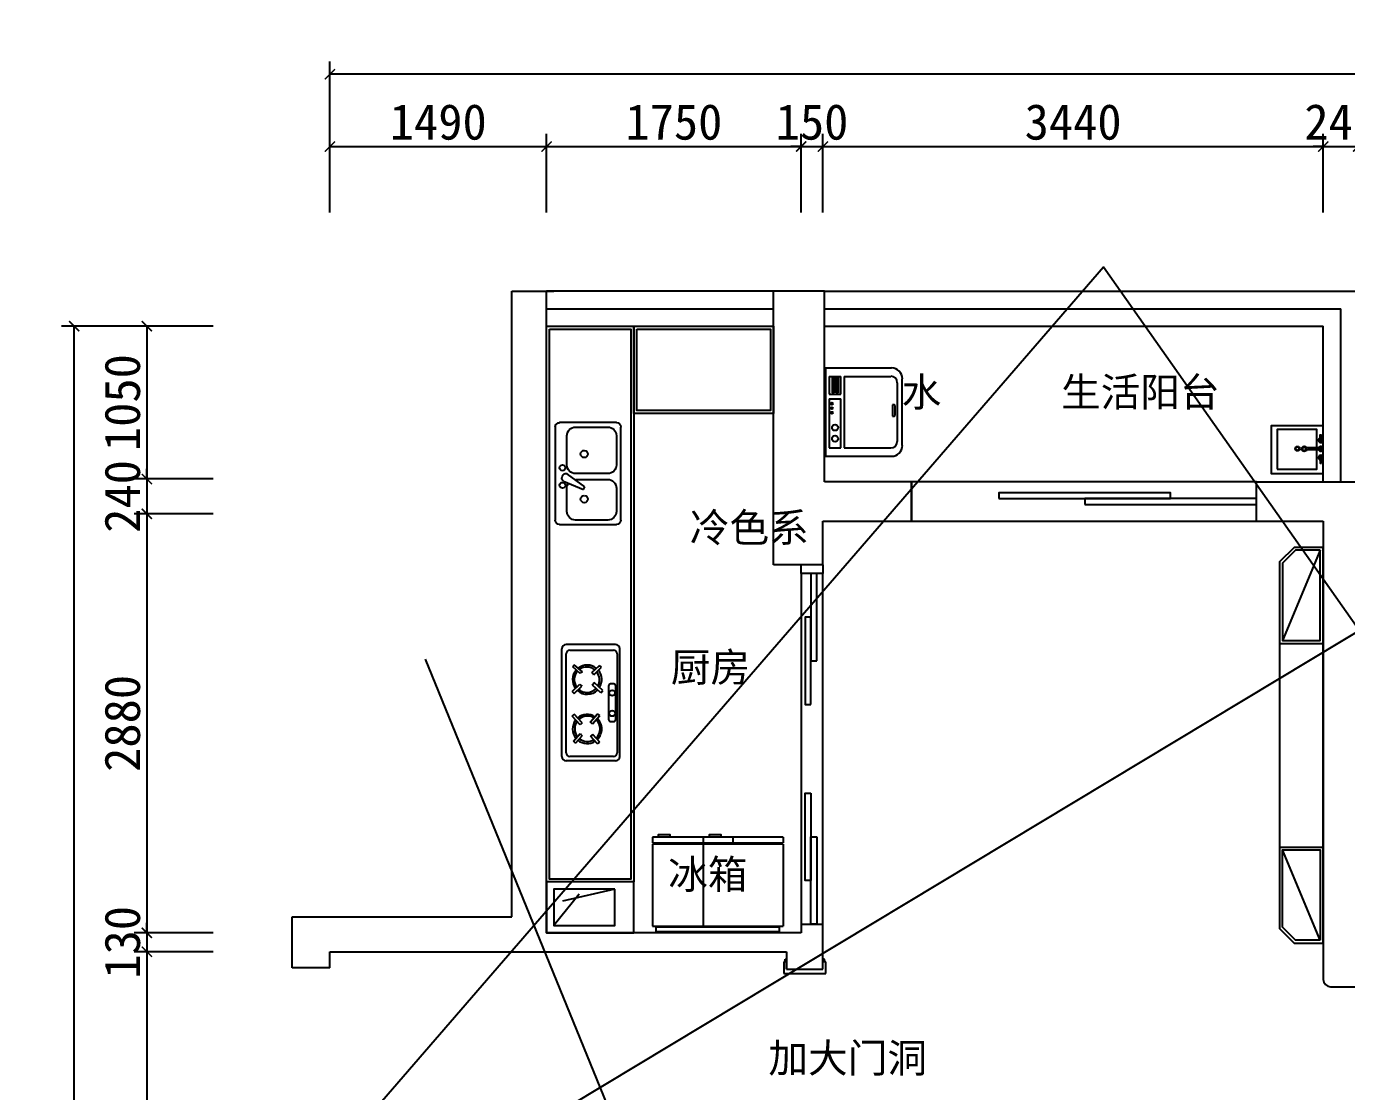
# Model space of a CAD drawing. Header units: millimetres. Extents: x -77055 to 331180, y -861586 to -491011.
# Drawn here: x -37750 to -28672, y -852817 to -845495 of the extents above; entities that cross this region are included whole.
import ezdxf

# ---------------------------------------------------------------- set-up
doc = ezdxf.new("R2010")
doc.units = ezdxf.units.MM
doc.header["$PDMODE"] = 3
for name, color, linetype in [('5', 5, 'Continuous'), ('IDS-FIXT', 31, 'Continuous'), ('IFF-Furn', 51, 'Continuous'), ('JP-洁具灶具', 2, 'Continuous'), ('墙体', 7, 'Continuous')]:
    doc.layers.add(name, color=color, linetype=linetype)
doc.styles.get("Standard").update_dxf_attribs({"font": 'simhei.ttf'})
doc.dimstyles.new('ISO-25', dxfattribs={"dimscale": 70, "dimtxt": 3.5, "dimasz": 1, "dimexe": 1.25, "dimexo": 0.625, "dimtad": 1, "dimdec": 0, "dimtxsty": 'Standard', "dimblk": 'ARCHTICK', "dimcen": 2.5, "dimclrd": 3, "dimclre": 3, "dimclrt": 2, "dimadec": 0, "dimazin": 0, "dimtfac": 1, "dimtdec": 0, "dimtix": 1, "dimtmove": 2, "dimatfit": 3, "dimfxl": 1, "dimarcsym": 0})

# ---------------------------------------------------------------- blocks, each defined once
blk = doc.blocks.new('_ArchTick')
at = {"color": 0, "linetype": 'ByBlock', "const_width": 0.15}
blk.add_lwpolyline([(-0.5, -0.5), (0.5, 0.5)], dxfattribs=at)
blk = doc.blocks.new('*D73')
at = {"color": 3, "lineweight": -2}
for p, q in [((-36465.5, -847556.1), (-37009.1, -847556.1)), ((-36921.6, -847556.1), (-36921.6, -848606.1)), ((-36465.5, -848606.1), (-37009.1, -848606.1))]:
    blk.add_line(p, q, dxfattribs=at)
at = {"layer": 'Defpoints', "color": 0}
for p in [(-36421.7, -847556.1), (-36921.6, -848606.1), (-36421.7, -848606.1)]:
    blk.add_point(p, dxfattribs=at)
at = {"color": 3, "lineweight": -2, "xscale": 70, "yscale": 70, "zscale": 70}
for p, rotation in [((-36921.6, -847556.1), 90), ((-36921.6, -848606.1), 270)]:
    blk.add_blockref('_ArchTick', p, dxfattribs=dict(at, rotation=rotation))
at = {"color": 2, "insert": (-37089.3, -848081.1), "char_height": 245, "attachment_point": 5, "rotation": 90}
blk.add_mtext('1050', dxfattribs=at)
blk = doc.blocks.new('*D74')
at = {"color": 3, "lineweight": -2}
for p, q in [((-36921.6, -848606.1), (-36921.6, -848536.1)), ((-36465.5, -848606.1), (-37009.1, -848606.1)), ((-36921.6, -848606.1), (-36921.6, -848846.1)), ((-36465.5, -848846.1), (-37009.1, -848846.1)), ((-36921.6, -848846.1), (-36921.6, -848916.1))]:
    blk.add_line(p, q, dxfattribs=at)
at = {"layer": 'Defpoints', "color": 0}
for p in [(-36421.7, -848606.1), (-36921.6, -848846.1), (-36421.7, -848846.1)]:
    blk.add_point(p, dxfattribs=at)
at = {"color": 3, "lineweight": -2, "xscale": 70, "yscale": 70, "zscale": 70}
for p, rotation in [((-36921.6, -848606.1), 270), ((-36921.6, -848846.1), 90)]:
    blk.add_blockref('_ArchTick', p, dxfattribs=dict(at, rotation=rotation))
at = {"color": 2, "insert": (-37089.3, -848726.1), "char_height": 245, "attachment_point": 5, "rotation": 90}
blk.add_mtext('240', dxfattribs=at)
blk = doc.blocks.new('*D75')
at = {"color": 3, "lineweight": -2}
for p, q in [((-36465.5, -848846.1), (-37009.1, -848846.1)), ((-36921.6, -848846.1), (-36921.6, -851726.1)), ((-36465.5, -851726.1), (-37009.1, -851726.1))]:
    blk.add_line(p, q, dxfattribs=at)
at = {"layer": 'Defpoints', "color": 0}
for p in [(-36421.7, -848846.1), (-36921.6, -851726.1), (-36421.7, -851726.1)]:
    blk.add_point(p, dxfattribs=at)
at = {"color": 3, "lineweight": -2, "xscale": 70, "yscale": 70, "zscale": 70}
for p, rotation in [((-36921.6, -848846.1), 90), ((-36921.6, -851726.1), 270)]:
    blk.add_blockref('_ArchTick', p, dxfattribs=dict(at, rotation=rotation))
at = {"color": 2, "insert": (-37089.3, -850286.1), "char_height": 245, "attachment_point": 5, "rotation": 90}
blk.add_mtext('2880', dxfattribs=at)
blk = doc.blocks.new('*D76')
at = {"color": 3, "lineweight": -2}
for p, q in [((-36465.5, -851726.1), (-37009.1, -851726.1)), ((-36921.6, -851726.1), (-36921.6, -851656.1)), ((-36921.6, -851726.1), (-36921.6, -851856.1)), ((-36465.5, -851856.1), (-37009.1, -851856.1)), ((-36921.6, -851856.1), (-36921.6, -851926.1))]:
    blk.add_line(p, q, dxfattribs=at)
at = {"layer": 'Defpoints', "color": 0}
for p in [(-36421.7, -851726.1), (-36921.6, -851856.1), (-36421.7, -851856.1)]:
    blk.add_point(p, dxfattribs=at)
at = {"color": 3, "lineweight": -2, "xscale": 70, "yscale": 70, "zscale": 70}
for p, rotation in [((-36921.6, -851726.1), 270), ((-36921.6, -851856.1), 90)]:
    blk.add_blockref('_ArchTick', p, dxfattribs=dict(at, rotation=rotation))
at = {"color": 2, "insert": (-37089.3, -851791.1), "char_height": 245, "attachment_point": 5, "rotation": 90}
blk.add_mtext('130', dxfattribs=at)
blk = doc.blocks.new('*D77')
at = {"color": 3, "lineweight": -2}
for p, q in [((-36465.5, -851856.1), (-37009.1, -851856.1)), ((-36921.6, -851856.1), (-36921.6, -854946.1)), ((-36465.5, -854946.1), (-37009.1, -854946.1))]:
    blk.add_line(p, q, dxfattribs=at)
at = {"layer": 'Defpoints', "color": 0}
for p in [(-36421.7, -851856.1), (-36921.6, -854946.1), (-36421.7, -854946.1)]:
    blk.add_point(p, dxfattribs=at)
at = {"color": 3, "lineweight": -2, "xscale": 70, "yscale": 70, "zscale": 70}
for p, rotation in [((-36921.6, -851856.1), 90), ((-36921.6, -854946.1), 270)]:
    blk.add_blockref('_ArchTick', p, dxfattribs=dict(at, rotation=rotation))
at = {"color": 2, "insert": (-37089.3, -853401.1), "char_height": 245, "attachment_point": 5, "rotation": 90}
blk.add_mtext('3090', dxfattribs=at)
blk = doc.blocks.new('*D82')
at = {"color": 3, "lineweight": -2}
for p, q in [((-36465.5, -847556.1), (-37509, -847556.1)), ((-37421.5, -859086.1), (-37421.5, -847556.1)), ((-36465.5, -859086.1), (-37509, -859086.1))]:
    blk.add_line(p, q, dxfattribs=at)
at = {"layer": 'Defpoints', "color": 0}
for p in [(-37421.5, -847556.1), (-36421.7, -847556.1), (-36421.7, -859086.1)]:
    blk.add_point(p, dxfattribs=at)
at = {"color": 3, "lineweight": -2, "xscale": 70, "yscale": 70, "zscale": 70}
for p, rotation in [((-37421.5, -847556.1), 90), ((-37421.5, -859086.1), 270)]:
    blk.add_blockref('_ArchTick', p, dxfattribs=dict(at, rotation=rotation))
at = {"color": 2, "insert": (-37589.2, -853321.1), "char_height": 245, "attachment_point": 5, "rotation": 90}
blk.add_mtext('11530', dxfattribs=at)
blk = doc.blocks.new('*D83')
at = {"color": 3, "lineweight": -2}
for p, q in [((-35663, -846774.6), (-35663, -846233.1)), ((-34173, -846774.6), (-34173, -846233.1)), ((-35663, -846320.6), (-34173, -846320.6))]:
    blk.add_line(p, q, dxfattribs=at)
at = {"layer": 'Defpoints', "color": 0}
for p in [(-34173, -846320.6), (-35663, -846818.4), (-34173, -846818.4)]:
    blk.add_point(p, dxfattribs=at)
at = {"color": 3, "lineweight": -2, "xscale": 70, "yscale": 70, "zscale": 70, "rotation": 180}
blk.add_blockref('_ArchTick', (-35663, -846320.6), dxfattribs=at)
at = {"color": 3, "lineweight": -2, "xscale": 70, "yscale": 70, "zscale": 70}
blk.add_blockref('_ArchTick', (-34173, -846320.6), dxfattribs=at)
at = {"color": 2, "insert": (-34918, -846152.9), "char_height": 245, "attachment_point": 5}
blk.add_mtext('1490', dxfattribs=at)
blk = doc.blocks.new('*D84')
at = {"color": 3, "lineweight": -2}
for p, q in [((-34173, -846774.6), (-34173, -846233.1)), ((-32423, -846774.6), (-32423, -846233.1)), ((-34173, -846320.6), (-32423, -846320.6))]:
    blk.add_line(p, q, dxfattribs=at)
at = {"layer": 'Defpoints', "color": 0}
for p in [(-32423, -846320.6), (-34173, -846818.4), (-32423, -846818.4)]:
    blk.add_point(p, dxfattribs=at)
at = {"color": 3, "lineweight": -2, "xscale": 70, "yscale": 70, "zscale": 70, "rotation": 180}
blk.add_blockref('_ArchTick', (-34173, -846320.6), dxfattribs=at)
at = {"color": 3, "lineweight": -2, "xscale": 70, "yscale": 70, "zscale": 70}
blk.add_blockref('_ArchTick', (-32423, -846320.6), dxfattribs=at)
at = {"color": 2, "insert": (-33298, -846152.9), "char_height": 245, "attachment_point": 5}
blk.add_mtext('1750', dxfattribs=at)
blk = doc.blocks.new('*D85')
at = {"color": 3, "lineweight": -2}
for p, q in [((-32423, -846774.6), (-32423, -846233.1)), ((-32273, -846774.6), (-32273, -846233.1)), ((-32423, -846320.6), (-32493, -846320.6)), ((-32423, -846320.6), (-32273, -846320.6)), ((-32273, -846320.6), (-32203, -846320.6))]:
    blk.add_line(p, q, dxfattribs=at)
at = {"layer": 'Defpoints', "color": 0}
for p in [(-32273, -846320.6), (-32423, -846818.4), (-32273, -846818.4)]:
    blk.add_point(p, dxfattribs=at)
at = {"color": 3, "lineweight": -2, "xscale": 70, "yscale": 70, "zscale": 70}
blk.add_blockref('_ArchTick', (-32423, -846320.6), dxfattribs=at)
at = {"color": 3, "lineweight": -2, "xscale": 70, "yscale": 70, "zscale": 70, "rotation": 180}
blk.add_blockref('_ArchTick', (-32273, -846320.6), dxfattribs=at)
at = {"color": 2, "insert": (-32348, -846152.9), "char_height": 245, "attachment_point": 5}
blk.add_mtext('150', dxfattribs=at)
blk = doc.blocks.new('*D86')
at = {"color": 3, "lineweight": -2}
for p, q in [((-32273, -846774.6), (-32273, -846233.1)), ((-28833, -846774.6), (-28833, -846233.1)), ((-32273, -846320.6), (-28833, -846320.6))]:
    blk.add_line(p, q, dxfattribs=at)
at = {"layer": 'Defpoints', "color": 0}
for p in [(-28833, -846320.6), (-32273, -846818.4), (-28833, -846818.4)]:
    blk.add_point(p, dxfattribs=at)
at = {"color": 3, "lineweight": -2, "xscale": 70, "yscale": 70, "zscale": 70, "rotation": 180}
blk.add_blockref('_ArchTick', (-32273, -846320.6), dxfattribs=at)
at = {"color": 3, "lineweight": -2, "xscale": 70, "yscale": 70, "zscale": 70}
blk.add_blockref('_ArchTick', (-28833, -846320.6), dxfattribs=at)
at = {"color": 2, "insert": (-30553, -846152.9), "char_height": 245, "attachment_point": 5}
blk.add_mtext('3440', dxfattribs=at)
blk = doc.blocks.new('*D87')
at = {"color": 3, "lineweight": -2}
for p, q in [((-28833, -846774.6), (-28833, -846233.1)), ((-28593, -846774.6), (-28593, -846233.1)), ((-28833, -846320.6), (-28903, -846320.6)), ((-28833, -846320.6), (-28593, -846320.6)), ((-28593, -846320.6), (-28523, -846320.6))]:
    blk.add_line(p, q, dxfattribs=at)
at = {"layer": 'Defpoints', "color": 0}
for p in [(-28593, -846320.6), (-28833, -846818.4), (-28593, -846818.4)]:
    blk.add_point(p, dxfattribs=at)
at = {"color": 3, "lineweight": -2, "xscale": 70, "yscale": 70, "zscale": 70}
blk.add_blockref('_ArchTick', (-28833, -846320.6), dxfattribs=at)
at = {"color": 3, "lineweight": -2, "xscale": 70, "yscale": 70, "zscale": 70, "rotation": 180}
blk.add_blockref('_ArchTick', (-28593, -846320.6), dxfattribs=at)
at = {"color": 2, "insert": (-28713, -846152.9), "char_height": 245, "attachment_point": 5}
blk.add_mtext('240', dxfattribs=at)
blk = doc.blocks.new('*D95')
at = {"color": 3, "lineweight": -2}
for p, q in [((-35663, -846774.6), (-35663, -845735.9)), ((-19013, -846774.6), (-19013, -845735.9)), ((-19013, -845823.4), (-35663, -845823.4))]:
    blk.add_line(p, q, dxfattribs=at)
at = {"layer": 'Defpoints', "color": 0}
for p in [(-35663, -845823.4), (-35663, -846818.4), (-19013, -846818.4)]:
    blk.add_point(p, dxfattribs=at)
at = {"color": 3, "lineweight": -2, "xscale": 70, "yscale": 70, "zscale": 70, "rotation": 180}
blk.add_blockref('_ArchTick', (-35663, -845823.4), dxfattribs=at)
at = {"color": 3, "lineweight": -2, "xscale": 70, "yscale": 70, "zscale": 70}
blk.add_blockref('_ArchTick', (-19013, -845823.4), dxfattribs=at)
at = {"color": 2, "insert": (-27338, -845655.8), "char_height": 245, "attachment_point": 5}
blk.add_mtext('16650', dxfattribs=at)
blk = doc.blocks.new('DWQ129')
for p, q in [((-369.9, 0), (369.9, 0)), ((-399.9, -368.1), (-399.9, -30)), ((-368.9, -356.1), (-368.9, -54.1)), ((-343.9, -29.1), (336.1, -29.1)), ((361.1, -54.1), (361.1, -356.1)), ((399.9, -368.1), (399.9, -30)), ((-369.9, -398.1), (369.9, -398.1)), ((336.1, -381.1), (-343.9, -381.1))]:
    blk.add_line(p, q)
at = {"color": 251}
for p, q in [((-278.3, -94.4), (-265.1, -79.3)), ((-265.1, -79.3), (-212.3, -125.7)), ((-152.9, -126.2), (-92.1, -70.2)), ((-138.6, -140.2), (-78.1, -84.5)), ((-92.1, -70.2), (-78.1, -84.5)), ((78.4, -71.5), (64, -85.4)), ((64, -85.4), (114.7, -138.3)), ((78.4, -71.5), (128.4, -123.7)), ((200.4, -125.9), (247.7, -74.7)), ((213.3, -141.4), (261.6, -85.8)), ((247.7, -74.7), (261.6, -85.8)), ((-278.3, -94.4), (-226.8, -139.6)), ((-282.2, -245.1), (-230.2, -197.3)), ((-282.2, -245.1), (-271.2, -262.1)), ((-271.2, -262.1), (-217.4, -212.7)), ((-146, -210.5), (-87.9, -261.5)), ((-134.1, -194.3), (-75.8, -245.5)), ((-87.9, -261.5), (-75.8, -245.5)), ((69.2, -268.1), (122, -210.8)), ((69.2, -268.1), (84, -281.5)), ((84, -281.5), (138.5, -222.5)), ((192.8, -219.7), (244.5, -273.7)), ((207.9, -206.6), (257.2, -258)), ((244.5, -273.7), (257.2, -258)), ((-128.9, -334.9), (-128.9, -356.6)), ((116.1, -321.2), (-115.2, -321.2)), ((129.9, -356.6), (129.9, -334.9)), ((-115.2, -370.3), (116.1, -370.3))]:
    blk.add_line(p, q, dxfattribs=at)
for centre in [(-73.4, -346), (66.8, -346)]:
    blk.add_circle(centre, 19.6, dxfattribs=at)
for centre, radius, start, end in [((369.9, -30), 30, 0, 90), ((-369.9, -30), 30, 90, 180), ((-343.9, -54.1), 25, 90, 180), ((336.1, -54.1), 25, 0, 90), ((-343.9, -356.1), 25, 180, 270), ((336.1, -356.1), 25, 270, 0), ((-369.9, -368.1), 30, 180, 270), ((369.9, -368.1), 30, 270, 360)]:
    blk.add_arc(centre, radius, start, end)
for centre, radius, start, end in [((-180.4, -174.4), 100.2, 52.32519, 129.79813), ((-178.9, -176.1), 87.6, 55.22741, 128.30437), ((158.5, -174.4), 100.2, 48.48792, 126.11211), ((158.1, -172.1), 87.1, 47.43935, 125.82913), ((-180.4, -174.4), 100.2, 141.27509, 212.89121), ((-178.9, -176.1), 87.6, 141.44823, 209.98899), ((-182.9, -171.1), 54, 122.91019, 144.32569), ((-182.9, -171.1), 54, 34.89147, 56.24941), ((-178.9, -176.1), 87.6, 329.17089, 42.04034), ((-180.4, -174.4), 100.2, 327.67713, 40.83849), ((158.5, -174.4), 100.2, 137.5778, 226.0933), ((158.1, -172.1), 87.1, 139.01958, 227.14187), ((163.1, -170.1), 57.9, 126.76866, 146.69627), ((163.1, -170.1), 57.9, 29.73409, 49.80971), ((158.1, -172.1), 87.1, 321.7714, 34.67065), ((158.5, -174.4), 100.2, 321.48842, 37.63963), ((-180.4, -174.4), 100.2, 224.37791, 316.20017), ((-178.9, -176.1), 87.6, 223.17606, 316.02703), ((-182.9, -171.1), 54, 208.967, 230.32493), ((-182.9, -171.1), 54, 313.14957, 334.56507), ((158.5, -174.4), 100.2, 237.58864, 310.02273), ((158.1, -172.1), 87.1, 240.41386, 308.58095), ((163.1, -170.1), 57.9, 224.77151, 244.84713), ((163.1, -170.1), 57.9, 300.90425, 320.83186), ((-115.2, -334.9), 13.7, 90, 180), ((-115.2, -356.6), 13.7, 180, 270), ((116.1, -334.9), 13.7, 0, 90), ((116.1, -356.6), 13.7, 270, 0)]:
    blk.add_arc(centre, radius, start, end, dxfattribs=at)
blk = doc.blocks.new('adsfsfe')
at = {"color": 2, "linetype": 'Continuous'}
for p, q in [((-320, 0), (320, 0)), ((-350, -420.3), (-350, -30)), ((350, -30), (350, -420.3)), ((320, -450.3), (-320, -450.3))]:
    blk.add_line(p, q, dxfattribs=at)
at = {"color": 1, "linetype": 'Continuous'}
for p, q in [((-320, -89.9), (-320, -310.5)), ((-100.4, -30), (-260.1, -30)), ((-40.5, -309.7), (-40.5, -89.9)), ((-0.5, -89.9), (-0.5, -310.5)), ((260.1, -30), (59.4, -30)), ((320, -310.5), (320, -89.9)), ((-109, -257), (-91.7, -247.1)), ((-109, -257), (-91.7, -247.1)), ((-51.2, -392.8), (-109, -257)), ((-51.2, -392.8), (-109, -257)), ((-91.7, -247.1), (-3.1, -365)), ((-91.7, -247.1), (-3.1, -365)), ((-260.1, -370.4), (-100.4, -370.4)), ((-22.5, -403.1), (-8.5, -395)), ((-22.5, -403.1), (-8.5, -395)), ((59.4, -370.4), (260.1, -370.4))]:
    blk.add_line(p, q, dxfattribs=at)
at = {"color": 2, "linetype": 'Continuous'}
for centre, start, end in [((-320, -30), 90, 180), ((-320, -30), 90, 180), ((320, -30), 0, 90), ((320, -30), 0, 90), ((-320, -420.3), 180, 270), ((-320, -420.3), 180, 270), ((320, -420.3), 270, 0), ((320, -420.3), 270, 0)]:
    blk.add_arc(centre, 30, start, end, dxfattribs=at)
at = {"color": 1, "linetype": 'Continuous'}
for centre, radius, start, end in [((-260.1, -89.9), 59.9, 90, 180), ((-100.4, -89.9), 59.9, 0, 90), ((59.4, -89.9), 59.9, 90, 180), ((260.1, -89.9), 59.9, 0, 90), ((-260.1, -310.5), 59.9, 180, 270), ((-100.4, -310.5), 59.9, 270, 303.39297), ((-100.4, -310.5), 59.9, 270, 303.39297), ((59.4, -310.5), 59.9, 180, 270), ((260.1, -310.5), 59.9, 270, 0), ((-80.4, -400.4), 20, 0, 358.19454), ((-80.4, -400.4), 20, 0, 358.19454), ((-32.5, -385.8), 20, 200.53768, 300), ((-32.5, -385.8), 20, 200.53768, 300), ((-18.5, -377.7), 20, 300, 39.46232), ((-18.5, -377.7), 20, 300, 39.46232), ((39.4, -400.4), 20, 181.80546, 180), ((39.4, -400.4), 20, 181.80546, 180)]:
    blk.add_arc(centre, radius, start, end, dxfattribs=at)
at = {"color": 8, "linetype": 'Continuous'}
for centre, start, end in [((-175.3, -250.6), 0, 359.19418), ((-175.3, -250.6), 0, 359.19418), ((134.3, -250.6), 180.80582, 180), ((134.3, -250.6), 180.80582, 180)]:
    blk.add_arc(centre, 25, start, end, dxfattribs=at)
blk = doc.blocks.new('A$C3FA61304')
at = {"color": 251}
for p, q in [((444, 611), (88, 611)), ((444, 64), (444, 611)), ((471, 611), (471, 236)), ((559, 611), (471, 611)), ((559, 236), (559, 611)), ((38, 561), (38, 113)), ((55, 363, -1341), (55, 287, -1341)), ((76, 368, -1341), (60, 368, -1341)), ((76, 282, -1341), (76, 368, -1341)), ((60, 282, -1341), (76, 282, -1341)), ((559, 236), (471, 236)), ((471, 200), (471, 64)), ((559, 200), (471, 200)), ((505, 190, -1341), (489, 190, -1341)), ((489, 73, -1341), (489, 190, -1341)), ((505, 73, -1341), (505, 190, -1341)), ((521, 73, -1341), (521, 190, -1341)), ((536, 190, -1341), (521, 190, -1341)), ((536, 73, -1341), (536, 190, -1341)), ((559, 64), (559, 200)), ((444, 64), (88, 64)), ((559, 64), (471, 64)), ((505, 73, -1341), (489, 73, -1341)), ((536, 73, -1341), (521, 73, -1341))]:
    blk.add_line(p, q, dxfattribs=at)
for centre, radius in [((514, 540, -1341), 23.1), ((514, 455, -1341), 23.1), ((538, 342, -1341), 8.22), ((538, 307, -1341), 8.22), ((538, 273, -1341), 8.22)]:
    blk.add_circle(centre, radius, dxfattribs=at)
for centre, radius, start, end in [((88, 561), 49.5, 90, 180), ((60, 363, -1341), 4.95, 90, 180), ((60, 287, -1341), 4.95, 180, 270), ((88, 113), 49.5, 180, 270)]:
    blk.add_arc(centre, radius, start, end, dxfattribs=at)
at = {"layer": 'IDS-FIXT', "ltscale": 3}
for p, q in [((587, 674), (82, 674)), ((587, 0), (587, 674)), ((0, 592), (0, 82)), ((587, 0), (82, 0))]:
    blk.add_line(p, q, dxfattribs=at)
for centre, start, end in [((82, 592), 90, 180), ((82, 82), 180, 270)]:
    blk.add_arc(centre, 82.5, start, end, dxfattribs=at)
blk = doc.blocks.new('A$C25E46738')
at = {"color": 2}
for p, q in [((0, 650), (0, 610)), ((600.3, 650), (0, 650)), ((349.7, 650), (349.7, 610)), ((900, 650), (349.7, 650)), ((554, 650), (554, 610)), ((900, 650), (900, 610)), ((0, 610), (600.3, 610)), ((0, 600), (0, 37.4)), ((600.3, 600), (0, 600)), ((349.7, 610), (900, 610)), ((900, 600), (349.7, 600)), ((349.7, 600), (349.7, 37.4)), ((900, 600), (900, 37.4)), ((0, 37.4), (600.3, 37.4)), ((25, 29.4), (25, 0)), ((575.3, 29.4), (25, 29.4)), ((349.7, 37.4), (900, 37.4)), ((374.7, 29.4), (374.7, 37.4)), ((875, 29.4), (374.7, 29.4)), ((736.7, 29.4), (736.7, 37.4)), ((875, 0), (875, 29.4)), ((25, 0), (575.3, 0)), ((374.7, 0), (875, 0))]:
    blk.add_line(p, q, dxfattribs=at)
for points in [[(121.2, 650), (42.2, 650), (42.2, 666.8), (121.2, 666.8)], [(470.9, 650), (391.9, 650), (391.9, 666.8), (470.9, 666.8)]]:
    blk.add_lwpolyline(points, close=True, dxfattribs=at)
at = {"layer": '墙体', "insert": (108.8, 493.1), "char_height": 200, "width": 1324.196, "attachment_point": 1}
blk.add_mtext('{\\fSimSun|b0|i0|c134|p2;\\C1;冰箱}', dxfattribs=at)

msp = doc.modelspace()

# ---------------------------------------------------------------- linework, layer by layer
for p, q in [((-34413, -851616.1), (-34413, -847316.1)), ((-34413, -847316.1), (-34123, -847316.1)), ((-34173, -851726.1), (-34173, -847316.1)), ((-32613, -849196.1), (-32613, -847316.1)), ((-32263, -847316.1), (-32613, -847316.1)), ((-32263, -848626.1), (-32263, -847316.1)), ((-31663, -848626.1), (-32263, -848626.1)), ((-31663, -848896.1), (-31663, -848626.1)), ((-29293, -848896.1), (-29293, -848626.1)), ((-29293, -848626.1), (-27963, -848626.1)), ((-32273, -849196.1), (-32273, -848896.1)), ((-32273, -848896.1), (-31663, -848896.1)), ((-29293, -848896.1), (-28833, -848896.1)), ((-28833, -848896.1), (-28833, -852046.1)), ((-32273, -849196.1), (-32613, -849196.1)), ((-32273, -849256.1), (-32423, -849256.1)), ((-33573, -851376.1), (-34173, -851376.1)), ((-33573, -851726.1), (-33573, -851376.1)), ((-33573, -851726.1), (-33573, -851465.8)), ((-35923, -851616.1), (-34413, -851616.1)), ((-35923, -851966.1), (-35923, -851616.1)), ((-32423, -851726.1), (-34173, -851726.1)), ((-32423, -851666.1), (-32423, -851726.1)), ((-32273, -851976.1), (-32273, -851666.1)), ((-35663, -851966.1), (-35663, -851856.1)), ((-35663, -851856.1), (-32523, -851856.1)), ((-32523, -851856.1), (-32523, -851976.1)), ((-35663, -851966.1), (-35923, -851966.1)), ((-32523, -851976.1), (-32273, -851976.1)), ((-28783, -852096.1), (-26593, -852096.1))]:
    msp.add_line(p, q)
at = {"color": 251}
for p, q in [((-32613, -847316.1), (-34173, -847316.1)), ((-32263, -847316.1), (-28593, -847316.1)), ((-34173, -847556.1), (-32613, -847556.1)), ((-32263, -847556.1), (-28833, -847556.1)), ((-28833, -848626.1), (-28833, -847556.1))]:
    msp.add_line(p, q, dxfattribs=at)
at = {"color": 3}
for p, q in [((-34173, -847436.1), (-32613, -847436.1)), ((-32263, -847436.1), (-28713, -847436.1)), ((-28713, -848626.1), (-28713, -847436.1))]:
    msp.add_line(p, q, dxfattribs=at)
at = {"color": 8}
for p, q in [((-28853, -849096.1), (-29113, -849716.1)), ((-28853, -851776.1), (-29113, -851156.1))]:
    msp.add_line(p, q, dxfattribs=at)
at = {"color": 0}
for p, q in [((-32423, -849256.1), (-32423, -849196.1)), ((-32273, -849196.1), (-32273, -849256.1)), ((-33949.8, -851459.3), (-34123, -851676.1)), ((-33703, -851426.1), (-34062.9, -851507.1)), ((-32423, -851666.1), (-32273, -851666.1)), ((-32523, -851976.1), (-32523, -851926.1))]:
    msp.add_line(p, q, dxfattribs=at)
at = {"color": 2}
for p, q in [((-29133, -849736.1), (-28833, -849736.1)), ((-29133, -851136.1), (-28833, -851136.1)), ((-33573, -851376.1), (-33573, -851376.1)), ((-32523, -851926.1), (-32543, -851926.1)), ((-32543, -851926.1), (-32543, -852006.1)), ((-32533, -851926.1), (-32533, -851906.1)), ((-32533, -851906.1), (-32523, -851906.1)), ((-32263, -851906.1), (-32273, -851906.1)), ((-32253, -851926.1), (-32273, -851926.1)), ((-32263, -851926.1), (-32263, -851906.1)), ((-32253, -852006.1), (-32253, -851926.1)), ((-32543, -852006.1), (-32273, -852006.1)), ((-32273, -852006.1), (-32253, -852006.1))]:
    msp.add_line(p, q, dxfattribs=at)
at = {"color": 0}
for points in [[(-25006.5, -854731), (-30344.7, -847151.1), (-37331.5, -855227.6)], [(-28463.3, -849573.8), (-35171, -853612.1), (-26165.7, -859177.6)], [(-35007.9, -849843.7), (-30867.3, -859991.4), (-24351.5, -853587.7)]]:
    msp.add_lwpolyline(points, dxfattribs=at)
at = {"color": 2}
for points in [[(-34173, -847556.1), (-33573, -847556.1), (-33573, -851376.1), (-34173, -851376.1)], [(-33573, -847556.1), (-32613, -847556.1), (-32613, -848156.1), (-33573, -848156.1)], [(-31063, -848741.1), (-29883, -848741.1), (-29883, -848701.1), (-31063, -848701.1)], [(-30473, -848781.1), (-29293, -848781.1), (-29293, -848741.1), (-30473, -848741.1)], [(-32315.5, -849856.1), (-32315.5, -849256.1), (-32355.5, -849256.1), (-32355.5, -849856.1)], [(-32355.5, -850156.1), (-32355.5, -849556.1), (-32395.5, -849556.1), (-32395.5, -850156.1)], [(-32355.5, -850766.1), (-32355.5, -851366.1), (-32395.5, -851366.1), (-32395.5, -850766.1)], [(-32315.5, -851066.1), (-32315.5, -851666.1), (-32355.5, -851666.1), (-32355.5, -851066.1)]]:
    msp.add_lwpolyline(points, close=True, dxfattribs=at)
at = {"color": 1}
for points in [[(-34153, -847576.1), (-33593, -847576.1), (-33593, -851356.1), (-34153, -851356.1)], [(-33553, -847576.1), (-32633, -847576.1), (-32633, -848136.1), (-33553, -848136.1)], [(-31663, -848896.1), (-29293, -848896.1), (-29293, -848626.1), (-31663, -848626.1)], [(-28853, -849096.1), (-29024.8, -849096.1), (-29113, -849184.4), (-29113, -849716.1), (-28853, -849716.1)], [(-32423, -851666.1), (-32273, -851666.1), (-32273, -849256.1), (-32423, -849256.1)], [(-28853, -851776.1), (-29024.8, -851776.1), (-29113, -851687.9), (-29113, -851156.1), (-28853, -851156.1)]]:
    msp.add_lwpolyline(points, close=True, dxfattribs=at)
at = {"color": 2}
msp.add_lwpolyline([(-29033, -849076.1), (-29133, -849176.1), (-29133, -851696.1), (-29033, -851796.1), (-28833, -851796.1), (-28833, -849076.1), (-29033, -849076.1)], dxfattribs=at)
at = {"color": 0}
for points in [[(-33573, -851376.1), (-34173, -851376.1), (-34173, -851726.1), (-33573, -851726.1)], [(-33703, -851426.1), (-34123, -851426.1), (-34123, -851676.1), (-33703, -851676.1)]]:
    msp.add_lwpolyline(points, close=True, dxfattribs=at)
msp.add_arc((-28783, -852046.1), 50, 180, 270)
at = {"layer": 'IDS-FIXT'}
for p, q in [((-28850.2, -848392.9), (-28942.2, -848392.9)), ((-28850.2, -848405.8), (-28942.2, -848405.8))]:
    msp.add_line(p, q, dxfattribs=at)
for points in [[(-28845.3, -848302.1), (-28845.3, -848345.3), (-28854, -848345.3), (-28854, -848302.1)], [(-28845.3, -848496.6), (-28845.3, -848453.4), (-28854, -848453.4), (-28854, -848496.6)]]:
    msp.add_lwpolyline(points, close=True, dxfattribs=at)
for radius in [18, 12]:
    msp.add_circle((-28964, -848399.4), radius, dxfattribs=at)
for centre, radius, start, end in [((-28849.7, -848339.4), 16.5, 105.27635, 74.72365), ((-28849.7, -848399.4), 16.5, 202.91788, 157.08212), ((-28849.7, -848459.4), 16.5, 285.27635, 254.72365), ((-28850.2, -848399.4), 6.43, 270, 90)]:
    msp.add_arc(centre, radius, start, end, dxfattribs=at)
at = {"layer": 'IFF-Furn'}
for points in [[(-28833, -848240.8), (-29190.4, -848240.8), (-29190.4, -848567.6), (-28833, -848567.6)], [(-29149.6, -848539.6), (-28876.4, -848539.6), (-28876.4, -848265), (-29149.6, -848265)]]:
    msp.add_lwpolyline(points, close=True, dxfattribs=at)
for radius in [15.7, 11.7]:
    msp.add_circle((-29010.3, -848397.9), radius, dxfattribs=at)

# ---------------------------------------------------------------- block references
at = {"color": 0}
msp.add_blockref('A$C25E46738', (-33446, -851717.2), dxfattribs=at)
at = {"layer": '5', "xscale": 0.9000000000014551, "yscale": 0.900000000000091, "zscale": 0.9, "rotation": 180}
msp.add_blockref('A$C3FA61304', (-31727.2, -847843), dxfattribs=at)
at = {"layer": 'JP-洁具灶具', "xscale": -1, "rotation": 270}
msp.add_blockref('adsfsfe', (-33663.3, -848568.8), dxfattribs=at)
at = {"layer": 'JP-洁具灶具', "rotation": 90.00020061012647}
msp.add_blockref('DWQ129', (-34068.4, -850144.3), dxfattribs=at)

# ---------------------------------------------------------------- texts
at = {"char_height": 200, "attachment_point": 1}
for s, insert in [('{\\C3;水}', (-31731.6, -847908.2)), ('{\\C3;生活阳台}', (-30636, -847908.2)), ('{\\C3;冷色系}', (-33188.5, -848840.1)), ('{\\C3;厨房}', (-33319.2, -849799.7)), ('{\\C3;加大门洞}', (-32648.1, -852486.2))]:
    msp.add_mtext(s, dxfattribs=dict(at, insert=insert))

# ---------------------------------------------------------------- dimensions: what is measured, and where the dimension line sits
at = {"color": 251}
for base, p1, p2, picture, middle in [((-35663, -845823.4), (-19013, -846818.4), (-35663, -846818.4), '*D95', (-27338, -845655.8)), ((-34173, -846320.6), (-35663, -846818.4), (-34173, -846818.4), '*D83', (-34918, -846152.9)), ((-32423, -846320.6), (-34173, -846818.4), (-32423, -846818.4), '*D84', (-33298, -846152.9)), ((-32273, -846320.6), (-32423, -846818.4), (-32273, -846818.4), '*D85', (-32348, -846152.9)), ((-28833, -846320.6), (-32273, -846818.4), (-28833, -846818.4), '*D86', (-30553, -846152.9)), ((-28593, -846320.6), (-28833, -846818.4), (-28593, -846818.4), '*D87', (-28713, -846152.9))]:
    dim = msp.add_linear_dim(base=base, p1=p1, p2=p2, dimstyle='ISO-25', dxfattribs=at)
    dim.commit()
    dim.dimension.update_dxf_attribs({"geometry": picture, "text_midpoint": middle})
for base, p1, p2, picture, middle in [((-37421.5, -847556.1), (-36421.7, -859086.1), (-36421.7, -847556.1), '*D82', (-37589.2, -853321.1)), ((-36921.6, -848606.1), (-36421.7, -847556.1), (-36421.7, -848606.1), '*D73', (-37089.3, -848081.1)), ((-36921.6, -848846.1), (-36421.7, -848606.1), (-36421.7, -848846.1), '*D74', (-37089.3, -848726.1)), ((-36921.6, -851726.1), (-36421.7, -848846.1), (-36421.7, -851726.1), '*D75', (-37089.3, -850286.1)), ((-36921.6, -851856.1), (-36421.7, -851726.1), (-36421.7, -851856.1), '*D76', (-37089.3, -851791.1)), ((-36921.6, -854946.1), (-36421.7, -851856.1), (-36421.7, -854946.1), '*D77', (-37089.3, -853401.1))]:
    dim = msp.add_linear_dim(base=base, p1=p1, p2=p2, angle=270, dimstyle='ISO-25', dxfattribs=at)
    dim.commit()
    dim.dimension.update_dxf_attribs({"geometry": picture, "text_midpoint": middle})

doc.saveas('drawing.dxf')
